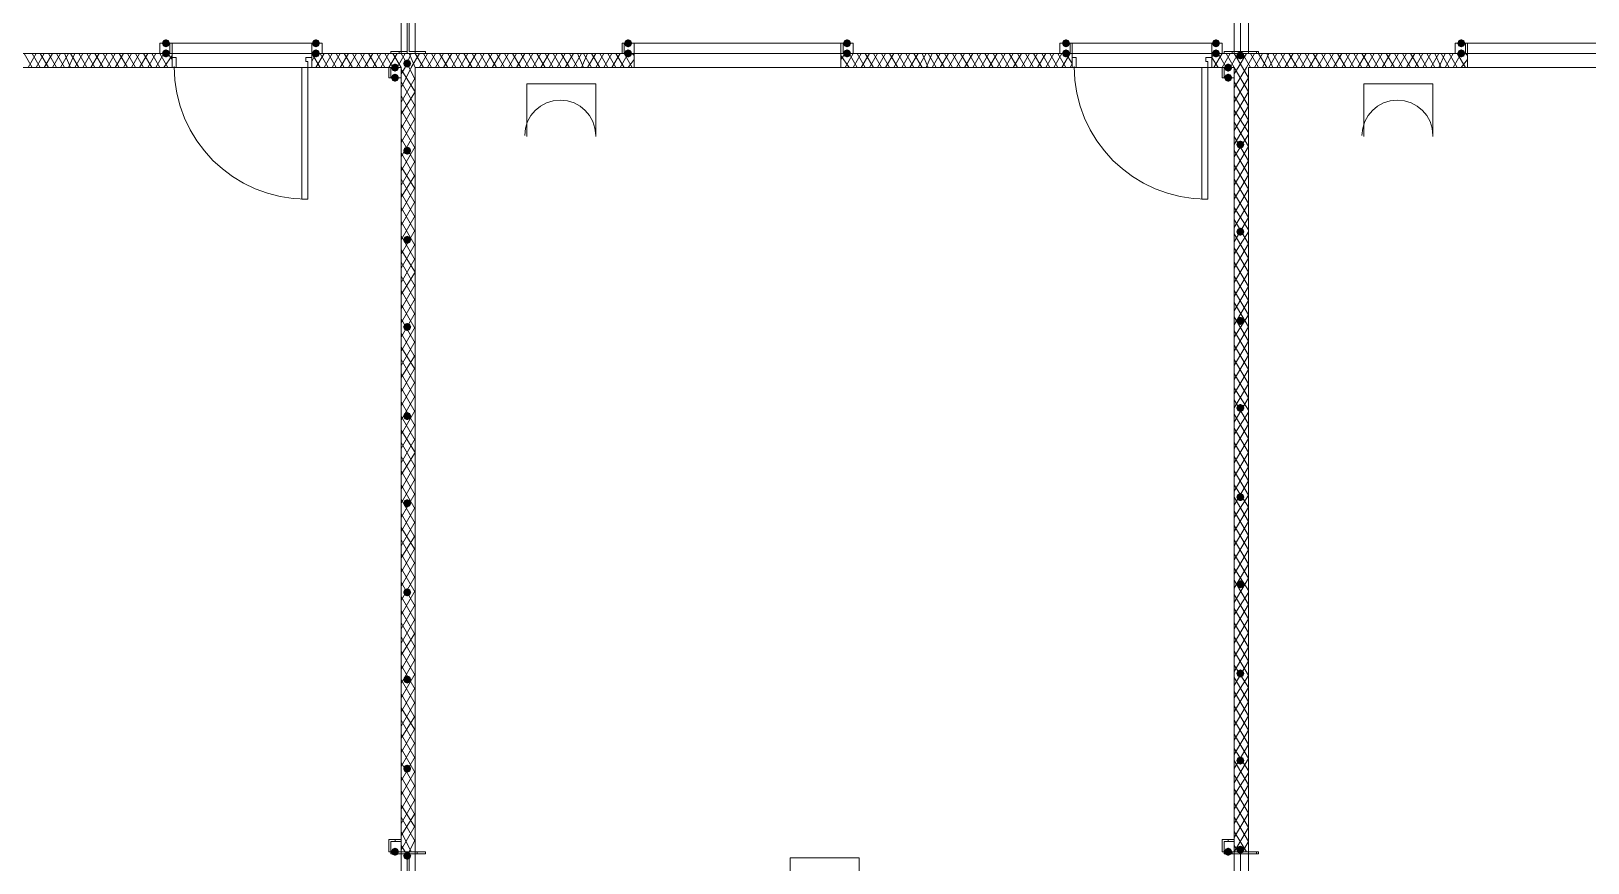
# Model space of a CAD drawing. Header units: millimetres. Extents: x 0 to 420, y 0 to 297.
# Drawn here: x 122.91 to 155.42, y 123.42 to 140.8 of the extents above; entities that cross this region are included whole.
import ezdxf

# ---------------------------------------------------------------- set-up
doc = ezdxf.new("R2010")
doc.units = ezdxf.units.MM

msp = doc.modelspace()

# ---------------------------------------------------------------- hatches: boundary and pattern name
for points in [[(125.814667, 140.546667), (125.789796, 140.486871), (125.73, 140.462), (125.670204, 140.486871), (125.645333, 140.546667), (125.670204, 140.606462), (125.73, 140.631333), (125.789796, 140.606463)], [(128.947333, 140.546667), (128.922463, 140.486871), (128.862667, 140.462), (128.802871, 140.486871), (128.778, 140.546667), (128.802871, 140.606462), (128.862667, 140.631333), (128.922462, 140.606463)], [(135.466667, 140.546667), (135.441796, 140.486871), (135.382, 140.462), (135.322204, 140.486871), (135.297333, 140.546667), (135.322204, 140.606462), (135.382, 140.631333), (135.441796, 140.606463)], [(140.038667, 140.546667), (140.013796, 140.486871), (139.954, 140.462), (139.894204, 140.486871), (139.869333, 140.546667), (139.894204, 140.606462), (139.954, 140.631333), (140.013796, 140.606463)], [(144.610667, 140.546667), (144.585796, 140.486871), (144.526, 140.462), (144.466204, 140.486871), (144.441333, 140.546667), (144.466204, 140.606462), (144.526, 140.631333), (144.585796, 140.606463)], [(147.743333, 140.546667), (147.718462, 140.486871), (147.658667, 140.462), (147.598871, 140.486871), (147.574, 140.546667), (147.598871, 140.606462), (147.658667, 140.631333), (147.718462, 140.606463)], [(152.865667, 140.546667), (152.840796, 140.486871), (152.781, 140.462), (152.721204, 140.486871), (152.696333, 140.546667), (152.721204, 140.606462), (152.781, 140.631333), (152.840796, 140.606463)], [(125.814667, 140.335), (125.789796, 140.275204), (125.73, 140.250333), (125.670204, 140.275204), (125.645333, 140.335), (125.670204, 140.394796), (125.73, 140.419667), (125.789796, 140.394796)], [(128.947333, 140.335), (128.922463, 140.275204), (128.862667, 140.250333), (128.802871, 140.275204), (128.778, 140.335), (128.802871, 140.394796), (128.862667, 140.419667), (128.922462, 140.394796)], [(130.598333, 140.038667), (130.573463, 139.978871), (130.513667, 139.954), (130.453871, 139.978871), (130.429, 140.038667), (130.453871, 140.098462), (130.513667, 140.123333), (130.573462, 140.098463)], [(130.852333, 140.123333), (130.827463, 140.063538), (130.767667, 140.038667), (130.707871, 140.063538), (130.683, 140.123333), (130.707871, 140.183129), (130.767667, 140.208), (130.827462, 140.183129)], [(135.466667, 140.335), (135.441796, 140.275204), (135.382, 140.250333), (135.322204, 140.275204), (135.297333, 140.335), (135.322204, 140.394796), (135.382, 140.419667), (135.441796, 140.394796)], [(140.038667, 140.335), (140.013796, 140.275204), (139.954, 140.250333), (139.894204, 140.275204), (139.869333, 140.335), (139.894204, 140.394796), (139.954, 140.419667), (140.013796, 140.394796)], [(144.610667, 140.335), (144.585796, 140.275204), (144.526, 140.250333), (144.466204, 140.275204), (144.441333, 140.335), (144.466204, 140.394796), (144.526, 140.419667), (144.585796, 140.394796)], [(147.743333, 140.335), (147.718462, 140.275204), (147.658667, 140.250333), (147.598871, 140.275204), (147.574, 140.335), (147.598871, 140.394796), (147.658667, 140.419667), (147.718462, 140.394796)], [(147.997333, 140.038667), (147.972463, 139.978871), (147.912667, 139.954), (147.852871, 139.978871), (147.828, 140.038667), (147.852871, 140.098462), (147.912667, 140.123333), (147.972462, 140.098463)], [(148.251333, 140.292667), (148.226462, 140.232871), (148.166667, 140.208), (148.106871, 140.232871), (148.082, 140.292667), (148.106871, 140.352462), (148.166667, 140.377333), (148.226462, 140.352463)], [(152.865667, 140.335), (152.840796, 140.275204), (152.781, 140.250333), (152.721204, 140.275204), (152.696333, 140.335), (152.721204, 140.394796), (152.781, 140.419667), (152.840796, 140.394796)], [(130.598333, 139.827), (130.573463, 139.767204), (130.513667, 139.742333), (130.453871, 139.767204), (130.429, 139.827), (130.453871, 139.886796), (130.513667, 139.911667), (130.573462, 139.886796)], [(147.997333, 139.827), (147.972463, 139.767204), (147.912667, 139.742333), (147.852871, 139.767204), (147.828, 139.827), (147.852871, 139.886796), (147.912667, 139.911667), (147.972462, 139.886796)], [(148.251333, 138.43), (148.226462, 138.370204), (148.166667, 138.345333), (148.106871, 138.370204), (148.082, 138.43), (148.106871, 138.489796), (148.166667, 138.514667), (148.226462, 138.489796)], [(130.852333, 138.303), (130.827463, 138.243204), (130.767667, 138.218333), (130.707871, 138.243204), (130.683, 138.303), (130.707871, 138.362796), (130.767667, 138.387667), (130.827462, 138.362796)], [(148.251333, 136.609667), (148.226462, 136.549871), (148.166667, 136.525), (148.106871, 136.549871), (148.082, 136.609667), (148.106871, 136.669462), (148.166667, 136.694333), (148.226462, 136.669463)], [(130.852333, 136.440333), (130.827463, 136.380537), (130.767667, 136.355667), (130.707871, 136.380537), (130.683, 136.440333), (130.707871, 136.500129), (130.767667, 136.525), (130.827462, 136.500129)], [(130.852333, 134.62), (130.827463, 134.560204), (130.767667, 134.535333), (130.707871, 134.560204), (130.683, 134.62), (130.707871, 134.679796), (130.767667, 134.704667), (130.827462, 134.679796)], [(148.251333, 134.747), (148.226462, 134.687204), (148.166667, 134.662333), (148.106871, 134.687204), (148.082, 134.747), (148.106871, 134.806796), (148.166667, 134.831667), (148.226462, 134.806796)], [(148.251333, 132.926667), (148.226462, 132.866871), (148.166667, 132.842), (148.106871, 132.866871), (148.082, 132.926667), (148.106871, 132.986462), (148.166667, 133.011333), (148.226462, 132.986463)], [(130.852333, 132.757333), (130.827463, 132.697537), (130.767667, 132.672667), (130.707871, 132.697537), (130.683, 132.757333), (130.707871, 132.817129), (130.767667, 132.842), (130.827462, 132.817129)], [(130.852333, 130.937), (130.827463, 130.877204), (130.767667, 130.852333), (130.707871, 130.877204), (130.683, 130.937), (130.707871, 130.996796), (130.767667, 131.021667), (130.827462, 130.996796)], [(148.251333, 131.064), (148.226462, 131.004204), (148.166667, 130.979333), (148.106871, 131.004204), (148.082, 131.064), (148.106871, 131.123796), (148.166667, 131.148667), (148.226462, 131.123796)], [(130.852333, 129.074333), (130.827463, 129.014537), (130.767667, 128.989667), (130.707871, 129.014537), (130.683, 129.074333), (130.707871, 129.134129), (130.767667, 129.159), (130.827462, 129.134129)], [(148.251333, 129.243667), (148.226462, 129.183871), (148.166667, 129.159), (148.106871, 129.183871), (148.082, 129.243667), (148.106871, 129.303462), (148.166667, 129.328333), (148.226462, 129.303463)], [(148.251333, 127.381), (148.226462, 127.321204), (148.166667, 127.296333), (148.106871, 127.321204), (148.082, 127.381), (148.106871, 127.440796), (148.166667, 127.465667), (148.226462, 127.440796)], [(130.852333, 127.254), (130.827463, 127.194204), (130.767667, 127.169333), (130.707871, 127.194204), (130.683, 127.254), (130.707871, 127.313796), (130.767667, 127.338667), (130.827462, 127.313796)], [(148.251333, 125.560667), (148.226462, 125.500871), (148.166667, 125.476), (148.106871, 125.500871), (148.082, 125.560667), (148.106871, 125.620462), (148.166667, 125.645333), (148.226462, 125.620463)], [(130.852333, 125.391333), (130.827463, 125.331537), (130.767667, 125.306667), (130.707871, 125.331537), (130.683, 125.391333), (130.707871, 125.451129), (130.767667, 125.476), (130.827462, 125.451129)], [(130.598333, 123.655667), (130.573463, 123.595871), (130.513667, 123.571), (130.453871, 123.595871), (130.429, 123.655667), (130.453871, 123.715462), (130.513667, 123.740333), (130.573462, 123.715463)], [(130.852333, 123.571), (130.827463, 123.511204), (130.767667, 123.486333), (130.707871, 123.511204), (130.683, 123.571), (130.707871, 123.630796), (130.767667, 123.655667), (130.827462, 123.630796)], [(147.997333, 123.655667), (147.972463, 123.595871), (147.912667, 123.571), (147.852871, 123.595871), (147.828, 123.655667), (147.852871, 123.715462), (147.912667, 123.740333), (147.972462, 123.715463)], [(148.251333, 123.698), (148.226462, 123.638204), (148.166667, 123.613333), (148.106871, 123.638204), (148.082, 123.698), (148.106871, 123.757796), (148.166667, 123.782667), (148.226462, 123.757796)]]:
    msp.add_hatch(color=7).paths.add_polyline_path(points, flags=0)

# ---------------------------------------------------------------- linework, layer by layer
at = {"color": 7, "lineweight": 0}
for points in [[(114.046, 151.468667), (114.046, 140.335), (130.640667, 140.335), (130.640667, 151.468667)], [(130.937, 151.468667), (130.937, 140.335), (148.039667, 140.335), (148.039667, 151.468667)], [(165.438667, 140.335), (165.438667, 151.468667), (148.336, 151.468667), (148.336, 140.335)], [(131.148667, 141.054667), (130.429, 141.054667), (130.429, 141.012333), (130.767667, 141.012333), (130.767667, 140.377333), (130.429, 140.377333), (130.429, 140.335), (131.148667, 140.335), (131.148667, 140.377333), (130.81, 140.377333), (130.81, 141.012333), (131.148667, 141.012333)], [(148.547667, 141.054667), (147.828, 141.054667), (147.828, 141.012333), (148.166667, 141.012333), (148.166667, 140.377333), (147.828, 140.377333), (147.828, 140.335), (148.547667, 140.335), (148.547667, 140.377333), (148.166667, 140.377333), (148.166667, 141.012333), (148.547667, 141.012333)], [(125.603, 140.546667), (125.814667, 140.546667), (125.814667, 140.335), (125.603, 140.335), (125.603, 140.546667), (125.857, 140.546667), (125.857, 140.335), (125.603, 140.335)], [(135.255, 140.546667), (135.509, 140.546667), (135.509, 140.335), (135.255, 140.335)], [(135.297333, 140.546667), (135.297333, 140.335), (135.509, 140.335), (135.509, 140.546667)], [(139.827, 140.546667), (140.081, 140.546667), (140.081, 140.335), (139.827, 140.335)], [(139.869333, 140.546667), (139.869333, 140.335), (140.081, 140.335), (140.081, 140.546667)], [(144.399, 140.546667), (144.610667, 140.546667), (144.610667, 140.335), (144.399, 140.335), (144.399, 140.546667), (144.653, 140.546667), (144.653, 140.335), (144.399, 140.335)], [(152.654, 140.546667), (152.865667, 140.546667), (152.865667, 140.335), (152.654, 140.335), (152.654, 140.546667), (152.908, 140.546667), (152.908, 140.335), (152.654, 140.335)], [(125.941667, 140.250333), (125.941667, 140.165667), (125.941667, 140.038667), (125.857, 140.038667), (125.857, 140.250333)], [(125.857, 140.038667), (125.857, 140.250333)], [(128.778, 140.250333), (128.778, 140.038667), (128.693333, 140.038667), (128.693333, 140.165667), (128.651, 140.165667), (128.651, 140.250333)], [(128.778, 140.038667), (128.778, 140.250333)], [(144.737667, 140.250333), (144.737667, 140.165667), (144.737667, 140.038667), (144.653, 140.038667), (144.653, 140.250333)], [(144.653, 140.038667), (144.653, 140.250333)], [(147.574, 140.250333), (147.574, 140.038667), (147.489333, 140.038667), (147.489333, 140.165667), (147.447, 140.165667), (147.447, 140.250333)], [(147.574, 140.038667), (147.574, 140.250333)], [(101.430667, 111.633), (117.940667, 111.633), (117.940667, 105.537), (130.640667, 105.537), (130.640667, 140.038667), (101.430667, 140.038667), (101.430667, 123.655667)], [(128.693333, 137.287), (128.693333, 140.038667), (128.566333, 140.038667), (128.566333, 137.287)], [(130.640667, 140.038667), (130.429, 140.038667), (130.429, 139.827), (130.640667, 139.827), (130.640667, 140.038667), (130.386667, 140.038667), (130.386667, 139.827), (130.640667, 139.827)], [(148.039667, 105.537), (148.039667, 140.038667), (144.314333, 140.038667), (131.148667, 140.038667), (130.937, 140.038667), (130.937, 105.537)], [(147.489333, 137.287), (147.489333, 140.038667), (147.362333, 140.038667), (147.362333, 137.287)], [(148.039667, 140.038667), (147.828, 140.038667), (147.828, 139.827), (148.039667, 139.827), (148.039667, 140.038667), (147.785667, 140.038667), (147.785667, 139.827), (148.039667, 139.827)], [(148.547667, 140.038667), (148.336, 140.038667), (148.336, 105.537), (165.438667, 105.537), (165.438667, 140.038667), (161.713333, 140.038667)], [(130.640667, 123.909667), (130.386667, 123.909667), (130.386667, 123.655667), (130.640667, 123.655667)], [(130.640667, 123.867333), (130.640667, 123.655667), (130.429, 123.655667), (130.429, 123.867333)], [(148.039667, 123.909667), (147.785667, 123.909667), (147.785667, 123.655667), (148.039667, 123.655667)], [(148.039667, 123.867333), (148.039667, 123.655667), (147.828, 123.655667), (147.828, 123.867333)], [(131.148667, 122.936), (130.429, 122.936), (130.429, 122.978333), (130.767667, 122.978333), (130.767667, 123.613333), (130.429, 123.613333), (130.429, 123.655667), (131.148667, 123.655667), (131.148667, 123.613333), (130.81, 123.613333), (130.81, 122.978333), (131.148667, 122.978333)], [(148.547667, 122.936), (147.828, 122.936), (147.828, 122.978333), (148.166667, 122.978333), (148.166667, 123.613333), (147.828, 123.613333), (147.828, 123.655667), (148.547667, 123.655667), (148.547667, 123.613333), (148.166667, 123.613333), (148.166667, 122.978333), (148.547667, 122.978333)]]:
    msp.add_lwpolyline(points, close=True, dxfattribs=at)
for points in [[(130.767667, 141.054667), (130.767667, 140.335)], [(148.166667, 141.054667), (148.166667, 140.335)], [(127.296333, 140.546667), (125.857, 140.546667), (125.857, 140.462)], [(125.857, 140.462), (125.857, 140.335), (127.296333, 140.335)], [(127.296333, 140.546667), (128.778, 140.546667), (128.989667, 140.546667), (128.989667, 140.335), (128.778, 140.335), (128.778, 140.546667), (128.989667, 140.546667), (128.989667, 140.335), (128.778, 140.335), (128.778, 140.546667), (128.778, 140.462)], [(127.296333, 140.335), (128.778, 140.335), (128.778, 140.462)], [(137.668, 140.546667), (135.509, 140.546667), (135.509, 140.462)], [(135.509, 140.462), (135.509, 140.335), (137.668, 140.335)], [(139.827, 140.462), (139.827, 140.546667), (137.668, 140.546667)], [(137.668, 140.335), (139.827, 140.335), (139.827, 140.462)], [(146.092333, 140.546667), (144.653, 140.546667), (144.653, 140.462)], [(144.653, 140.462), (144.653, 140.335), (146.092333, 140.335)], [(146.092333, 140.546667), (147.574, 140.546667), (147.785667, 140.546667), (147.785667, 140.335), (147.574, 140.335), (147.574, 140.546667), (147.785667, 140.546667), (147.785667, 140.335), (147.574, 140.335), (147.574, 140.546667), (147.574, 140.462)], [(146.092333, 140.335), (147.574, 140.335), (147.574, 140.462)], [(155.067, 140.546667), (152.908, 140.546667), (152.908, 140.462)], [(152.908, 140.462), (152.908, 140.335), (155.067, 140.335)], [(157.226, 140.462), (157.226, 140.546667), (155.067, 140.546667)], [(155.067, 140.335), (157.226, 140.335), (157.226, 140.462)], [(125.857, 140.335), (121.031, 140.335)], [(122.936, 140.038667), (122.766667, 140.335)], [(122.851333, 140.038667), (123.020667, 140.335)], [(123.105333, 140.038667), (122.936, 140.335)], [(123.020667, 140.038667), (123.19, 140.335)], [(123.274667, 140.038667), (123.105333, 140.335)], [(123.19, 140.038667), (123.359333, 140.335)], [(123.444, 140.038667), (123.274667, 140.335)], [(123.359333, 140.038667), (123.528667, 140.335)], [(123.613333, 140.038667), (123.444, 140.335)], [(123.528667, 140.038667), (123.698, 140.335)], [(123.740333, 140.038667), (123.613333, 140.335)], [(123.698, 140.038667), (123.825, 140.335)], [(123.909667, 140.038667), (123.740333, 140.335)], [(123.825, 140.038667), (123.994333, 140.335)], [(124.079, 140.038667), (123.909667, 140.335)], [(123.994333, 140.038667), (124.163667, 140.335)], [(124.248333, 140.038667), (124.079, 140.335)], [(124.163667, 140.038667), (124.333, 140.335)], [(124.417667, 140.038667), (124.248333, 140.335)], [(124.333, 140.038667), (124.502333, 140.335)], [(124.587, 140.038667), (124.417667, 140.335)], [(124.502333, 140.038667), (124.671667, 140.335)], [(124.756333, 140.038667), (124.587, 140.335)], [(124.671667, 140.038667), (124.841, 140.335)], [(124.925667, 140.038667), (124.756333, 140.335)], [(124.841, 140.038667), (125.010333, 140.335)], [(125.095, 140.038667), (124.925667, 140.335)], [(125.010333, 140.038667), (125.179667, 140.335)], [(125.264333, 140.038667), (125.095, 140.335)], [(125.179667, 140.038667), (125.349, 140.335)], [(125.433667, 140.038667), (125.264333, 140.335)], [(125.349, 140.038667), (125.518333, 140.335)], [(125.603, 140.038667), (125.433667, 140.335)], [(125.518333, 140.038667), (125.687667, 140.335)], [(125.772333, 140.038667), (125.603, 140.335)], [(125.687667, 140.038667), (125.857, 140.292667)], [(125.857, 140.208), (125.772333, 140.335)], [(125.857, 140.335), (125.857, 140.250333), (125.857, 140.038667)], [(125.857, 140.335), (125.857, 140.250333)], [(128.778, 140.165667), (128.862667, 140.335)], [(128.947333, 140.038667), (128.778, 140.335)], [(128.778, 140.335), (128.778, 140.250333), (128.778, 140.038667)], [(128.778, 140.335), (128.778, 140.250333)], [(135.509, 140.335), (128.778, 140.335)], [(128.862667, 140.038667), (129.032, 140.335)], [(129.116667, 140.038667), (128.947333, 140.335)], [(129.032, 140.038667), (129.201333, 140.335)], [(129.286, 140.038667), (129.116667, 140.335)], [(129.201333, 140.038667), (129.370667, 140.335)], [(129.455333, 140.038667), (129.286, 140.335)], [(129.370667, 140.038667), (129.54, 140.335)], [(129.624667, 140.038667), (129.455333, 140.335)], [(129.54, 140.038667), (129.709333, 140.335)], [(129.794, 140.038667), (129.624667, 140.335)], [(129.709333, 140.038667), (129.878667, 140.335)], [(129.963333, 140.038667), (129.794, 140.335)], [(129.878667, 140.038667), (130.048, 140.335)], [(130.132667, 140.038667), (129.963333, 140.335)], [(130.048, 140.038667), (130.217333, 140.335)], [(130.302, 140.038667), (130.132667, 140.335)], [(130.217333, 140.038667), (130.386667, 140.335)], [(130.471333, 140.038667), (130.302, 140.335)], [(130.386667, 140.038667), (130.556, 140.335)], [(130.429, 140.377333), (130.429, 140.335)], [(130.640667, 140.038667), (130.471333, 140.335)], [(130.556, 140.038667), (130.725333, 140.335)], [(130.598333, 140.377333), (130.598333, 140.335)], [(130.81, 140.038667), (130.640667, 140.335)], [(130.725333, 140.038667), (130.852333, 140.335)], [(130.937, 140.038667), (130.81, 140.335)], [(130.852333, 140.038667), (131.021667, 140.335)], [(130.937, 140.377333), (130.937, 140.335)], [(131.106333, 140.038667), (130.937, 140.335)], [(131.021667, 140.038667), (131.191, 140.335)], [(131.275667, 140.038667), (131.106333, 140.335)], [(131.148667, 140.377333), (131.148667, 140.335)], [(131.191, 140.038667), (131.360333, 140.335)], [(131.445, 140.038667), (131.275667, 140.335)], [(131.360333, 140.038667), (131.529667, 140.335)], [(131.614333, 140.038667), (131.445, 140.335)], [(131.529667, 140.038667), (131.699, 140.335)], [(131.783667, 140.038667), (131.614333, 140.335)], [(131.699, 140.038667), (131.868333, 140.335)], [(131.953, 140.038667), (131.783667, 140.335)], [(131.868333, 140.038667), (132.037667, 140.335)], [(132.122333, 140.038667), (131.953, 140.335)], [(132.037667, 140.038667), (132.207, 140.335)], [(132.291667, 140.038667), (132.122333, 140.335)], [(132.207, 140.038667), (132.376333, 140.335)], [(132.461, 140.038667), (132.291667, 140.335)], [(132.376333, 140.038667), (132.545667, 140.335)], [(132.630333, 140.038667), (132.461, 140.335)], [(132.545667, 140.038667), (132.715, 140.335)], [(132.799667, 140.038667), (132.630333, 140.335)], [(132.715, 140.038667), (132.884333, 140.335)], [(132.969, 140.038667), (132.799667, 140.335)], [(132.884333, 140.038667), (133.053667, 140.335)], [(133.138333, 140.038667), (132.969, 140.335)], [(133.053667, 140.038667), (133.223, 140.335)], [(133.307667, 140.038667), (133.138333, 140.335)], [(133.223, 140.038667), (133.392333, 140.335)], [(133.477, 140.038667), (133.307667, 140.335)], [(133.392333, 140.038667), (133.561667, 140.335)], [(133.646333, 140.038667), (133.477, 140.335)], [(133.561667, 140.038667), (133.731, 140.335)], [(133.815667, 140.038667), (133.646333, 140.335)], [(133.731, 140.038667), (133.900333, 140.335)], [(133.985, 140.038667), (133.815667, 140.335)], [(133.900333, 140.038667), (134.069667, 140.335)], [(134.154333, 140.038667), (133.985, 140.335)], [(134.069667, 140.038667), (134.239, 140.335)], [(134.323667, 140.038667), (134.154333, 140.335)], [(134.239, 140.038667), (134.408333, 140.335)], [(134.450667, 140.038667), (134.323667, 140.335)], [(134.408333, 140.038667), (134.535333, 140.335)], [(134.62, 140.038667), (134.450667, 140.335)], [(134.535333, 140.038667), (134.704667, 140.335)], [(134.789333, 140.038667), (134.62, 140.335)], [(134.704667, 140.038667), (134.874, 140.335)], [(134.958667, 140.038667), (134.789333, 140.335)], [(134.874, 140.038667), (135.043333, 140.335)], [(135.128, 140.038667), (134.958667, 140.335)], [(135.043333, 140.038667), (135.212667, 140.335)], [(135.297333, 140.038667), (135.128, 140.335)], [(135.212667, 140.038667), (135.382, 140.335)], [(135.466667, 140.038667), (135.297333, 140.335)], [(135.382, 140.038667), (135.509, 140.208)], [(135.509, 140.292667), (135.466667, 140.335)], [(135.509, 140.335), (135.509, 140.038667)], [(135.509, 140.335), (135.509, 140.038667)], [(139.827, 140.208), (139.911667, 140.335)], [(139.827, 140.335), (139.827, 140.038667)], [(139.827, 140.335), (139.827, 140.038667)], [(144.653, 140.335), (139.827, 140.335)], [(139.996333, 140.038667), (139.827, 140.292667)], [(139.911667, 140.038667), (140.081, 140.335)], [(140.165667, 140.038667), (139.996333, 140.335)], [(140.081, 140.038667), (140.250333, 140.335)], [(140.335, 140.038667), (140.165667, 140.335)], [(140.250333, 140.038667), (140.419667, 140.335)], [(140.504333, 140.038667), (140.335, 140.335)], [(140.419667, 140.038667), (140.589, 140.335)], [(140.673667, 140.038667), (140.504333, 140.335)], [(140.589, 140.038667), (140.758333, 140.335)], [(140.843, 140.038667), (140.673667, 140.335)], [(140.758333, 140.038667), (140.927667, 140.335)], [(141.012333, 140.038667), (140.843, 140.335)], [(140.927667, 140.038667), (141.097, 140.335)], [(141.181667, 140.038667), (141.012333, 140.335)], [(141.097, 140.038667), (141.266333, 140.335)], [(141.351, 140.038667), (141.181667, 140.335)], [(141.266333, 140.038667), (141.435667, 140.335)], [(141.520333, 140.038667), (141.351, 140.335)], [(141.435667, 140.038667), (141.605, 140.335)], [(141.647333, 140.038667), (141.520333, 140.335)], [(141.605, 140.038667), (141.732, 140.335)], [(141.816667, 140.038667), (141.647333, 140.335)], [(141.732, 140.038667), (141.901333, 140.335)], [(141.986, 140.038667), (141.816667, 140.335)], [(141.901333, 140.038667), (142.070667, 140.335)], [(142.155333, 140.038667), (141.986, 140.335)], [(142.070667, 140.038667), (142.24, 140.335)], [(142.324667, 140.038667), (142.155333, 140.335)], [(142.24, 140.038667), (142.409333, 140.335)], [(142.494, 140.038667), (142.324667, 140.335)], [(142.409333, 140.038667), (142.578667, 140.335)], [(142.663333, 140.038667), (142.494, 140.335)], [(142.578667, 140.038667), (142.748, 140.335)], [(142.832667, 140.038667), (142.663333, 140.335)], [(142.748, 140.038667), (142.917333, 140.335)], [(143.002, 140.038667), (142.832667, 140.335)], [(142.917333, 140.038667), (143.086667, 140.335)], [(143.171333, 140.038667), (143.002, 140.335)], [(143.086667, 140.038667), (143.256, 140.335)], [(143.340667, 140.038667), (143.171333, 140.335)], [(143.256, 140.038667), (143.425333, 140.335)], [(143.51, 140.038667), (143.340667, 140.335)], [(143.425333, 140.038667), (143.594667, 140.335)], [(143.679333, 140.038667), (143.51, 140.335)], [(143.594667, 140.038667), (143.764, 140.335)], [(143.848667, 140.038667), (143.679333, 140.335)], [(143.764, 140.038667), (143.933333, 140.335)], [(144.018, 140.038667), (143.848667, 140.335)], [(143.933333, 140.038667), (144.102667, 140.335)], [(144.187333, 140.038667), (144.018, 140.335)], [(144.102667, 140.038667), (144.272, 140.335)], [(144.356667, 140.038667), (144.187333, 140.335)], [(144.272, 140.038667), (144.441333, 140.335)], [(144.526, 140.038667), (144.356667, 140.335)], [(144.441333, 140.038667), (144.610667, 140.335)], [(144.653, 140.123333), (144.526, 140.335)], [(144.610667, 140.038667), (144.653, 140.123333)], [(144.653, 140.335), (144.653, 140.250333), (144.653, 140.038667)], [(144.653, 140.335), (144.653, 140.250333)], [(147.574, 140.250333), (147.616333, 140.335)], [(147.574, 140.335), (147.574, 140.250333), (147.574, 140.038667)], [(147.574, 140.335), (147.574, 140.250333)], [(152.908, 140.335), (147.574, 140.335)], [(147.701, 140.038667), (147.574, 140.250333)], [(147.616333, 140.038667), (147.785667, 140.335)], [(147.870333, 140.038667), (147.701, 140.335)], [(147.785667, 140.038667), (147.955, 140.335)], [(147.828, 140.377333), (147.828, 140.335)], [(148.039667, 140.038667), (147.870333, 140.335)], [(147.955, 140.038667), (148.124333, 140.335)], [(147.997333, 140.377333), (147.997333, 140.335)], [(148.209, 140.038667), (148.039667, 140.335)], [(148.124333, 140.038667), (148.293667, 140.335)], [(148.378333, 140.038667), (148.209, 140.335)], [(148.293667, 140.038667), (148.463, 140.335)], [(148.336, 140.377333), (148.336, 140.335)], [(148.547667, 140.038667), (148.378333, 140.335)], [(148.463, 140.038667), (148.632333, 140.335)], [(148.505333, 140.377333), (148.505333, 140.335)], [(148.717, 140.038667), (148.547667, 140.335)], [(148.632333, 140.038667), (148.759333, 140.335)], [(148.844, 140.038667), (148.717, 140.335)], [(148.759333, 140.038667), (148.928667, 140.335)], [(149.013333, 140.038667), (148.844, 140.335)], [(148.928667, 140.038667), (149.098, 140.335)], [(149.182667, 140.038667), (149.013333, 140.335)], [(149.098, 140.038667), (149.267333, 140.335)], [(149.352, 140.038667), (149.182667, 140.335)], [(149.267333, 140.038667), (149.436667, 140.335)], [(149.521333, 140.038667), (149.352, 140.335)], [(149.436667, 140.038667), (149.606, 140.335)], [(149.690667, 140.038667), (149.521333, 140.335)], [(149.606, 140.038667), (149.775333, 140.335)], [(149.86, 140.038667), (149.690667, 140.335)], [(149.775333, 140.038667), (149.944667, 140.335)], [(150.029333, 140.038667), (149.86, 140.335)], [(149.944667, 140.038667), (150.114, 140.335)], [(150.198667, 140.038667), (150.029333, 140.335)], [(150.114, 140.038667), (150.283333, 140.335)], [(150.368, 140.038667), (150.198667, 140.335)], [(150.283333, 140.038667), (150.452667, 140.335)], [(150.537333, 140.038667), (150.368, 140.335)], [(150.452667, 140.038667), (150.622, 140.335)], [(150.706667, 140.038667), (150.537333, 140.335)], [(150.622, 140.038667), (150.791333, 140.335)], [(150.876, 140.038667), (150.706667, 140.335)], [(150.791333, 140.038667), (150.960667, 140.335)], [(151.045333, 140.038667), (150.876, 140.335)], [(150.960667, 140.038667), (151.13, 140.335)], [(151.214667, 140.038667), (151.045333, 140.335)], [(151.13, 140.038667), (151.299333, 140.335)], [(151.384, 140.038667), (151.214667, 140.335)], [(151.299333, 140.038667), (151.468667, 140.335)], [(151.553333, 140.038667), (151.384, 140.335)], [(151.468667, 140.038667), (151.638, 140.335)], [(151.722667, 140.038667), (151.553333, 140.335)], [(151.638, 140.038667), (151.807333, 140.335)], [(151.892, 140.038667), (151.722667, 140.335)], [(151.807333, 140.038667), (151.976667, 140.335)], [(152.061333, 140.038667), (151.892, 140.335)], [(151.976667, 140.038667), (152.146, 140.335)], [(152.230667, 140.038667), (152.061333, 140.335)], [(152.146, 140.038667), (152.315333, 140.335)], [(152.357667, 140.038667), (152.230667, 140.335)], [(152.315333, 140.038667), (152.442333, 140.335)], [(152.527, 140.038667), (152.357667, 140.335)], [(152.442333, 140.038667), (152.611667, 140.335)], [(152.696333, 140.038667), (152.527, 140.335)], [(152.611667, 140.038667), (152.781, 140.335)], [(152.865667, 140.038667), (152.696333, 140.335)], [(152.781, 140.038667), (152.908, 140.208)], [(152.908, 140.292667), (152.865667, 140.335)], [(152.908, 140.335), (152.908, 140.038667)], [(152.908, 140.335), (152.908, 140.038667)], [(121.031, 140.038667), (125.857, 140.038667)], [(125.899333, 140.059833), (125.913649, 139.776325), (125.955667, 139.501006), (126.023993, 139.235272), (126.117234, 138.980515), (126.233996, 138.73813), (126.372886, 138.509509), (126.532509, 138.296048), (126.711472, 138.099139), (126.908381, 137.920176), (127.121843, 137.760552), (127.350463, 137.621663), (127.592849, 137.504901), (127.847605, 137.41166), (128.11334, 137.343334), (128.388658, 137.301316), (128.672167, 137.287)], [(128.778, 140.038667), (128.778, 140.081)], [(128.778, 140.038667), (130.640667, 140.038667)], [(130.640667, 139.911667), (130.725333, 140.038667)], [(130.640667, 139.615333), (130.852333, 140.038667)], [(130.640667, 140.038667), (130.640667, 123.655667), (130.937, 123.655667)], [(130.937, 139.530667), (130.640667, 139.996333)], [(130.640667, 139.319), (130.937, 139.827)], [(130.937, 139.784667), (130.81, 140.038667)], [(130.937, 140.038667), (135.509, 140.038667)], [(130.937, 123.655667), (130.937, 140.038667)], [(139.827, 140.038667), (144.653, 140.038667)], [(144.695333, 140.059833), (144.709649, 139.776325), (144.751667, 139.501006), (144.819993, 139.235272), (144.913234, 138.980515), (145.029996, 138.73813), (145.168886, 138.509509), (145.328509, 138.296048), (145.507472, 138.099139), (145.704381, 137.920176), (145.917843, 137.760552), (146.146463, 137.621663), (146.388849, 137.504901), (146.643605, 137.41166), (146.90934, 137.343334), (147.184658, 137.301316), (147.468167, 137.287)], [(147.574, 140.038667), (148.039667, 140.038667)], [(148.039667, 139.911667), (148.124333, 140.038667)], [(148.039667, 139.615333), (148.293667, 140.038667)], [(148.336, 139.530667), (148.039667, 140.038667)], [(148.039667, 140.038667), (148.039667, 123.655667), (148.336, 123.655667), (148.336, 140.038667)], [(148.039667, 139.319), (148.336, 139.827)], [(148.336, 139.827), (148.209, 140.038667)], [(148.336, 140.038667), (152.908, 140.038667)], [(130.937, 139.234333), (130.640667, 139.742333)], [(130.640667, 139.065), (130.937, 139.530667)], [(148.336, 139.234333), (148.039667, 139.742333)], [(148.039667, 139.022667), (148.336, 139.530667)], [(130.937, 138.938), (130.640667, 139.446)], [(130.640667, 138.768667), (130.937, 139.276667)], [(130.937, 138.641667), (130.640667, 139.149667)], [(148.336, 138.938), (148.039667, 139.446)], [(148.039667, 138.726333), (148.336, 139.234333)], [(148.336, 138.684), (148.039667, 139.149667)], [(130.640667, 138.472333), (130.937, 138.980333)], [(130.937, 138.345333), (130.640667, 138.853333)], [(148.039667, 138.43), (148.336, 138.938)], [(148.336, 138.387667), (148.039667, 138.895667)], [(130.640667, 138.176), (130.937, 138.684)], [(130.937, 138.049), (130.640667, 138.557)], [(148.039667, 138.176), (148.336, 138.641667)], [(148.336, 138.091333), (148.039667, 138.599333)], [(130.640667, 137.879667), (130.937, 138.387667)], [(130.937, 137.752667), (130.640667, 138.260667)], [(148.039667, 137.879667), (148.336, 138.387667)], [(148.336, 137.795), (148.039667, 138.303)], [(130.640667, 137.583333), (130.937, 138.091333)], [(130.937, 137.498667), (130.640667, 137.964333)], [(148.039667, 137.583333), (148.336, 138.091333)], [(148.336, 137.498667), (148.039667, 138.006667)], [(130.640667, 137.329333), (130.937, 137.795)], [(130.937, 137.202333), (130.640667, 137.710333)], [(130.640667, 137.033), (130.937, 137.541)], [(148.039667, 137.287), (148.336, 137.795)], [(148.336, 137.202333), (148.039667, 137.710333)], [(130.937, 136.906), (130.640667, 137.414)], [(130.640667, 136.736667), (130.937, 137.244667)], [(148.039667, 136.990667), (148.336, 137.498667)], [(148.336, 136.906), (148.039667, 137.414)], [(148.039667, 136.694333), (148.336, 137.202333)], [(130.937, 136.609667), (130.640667, 137.117667)], [(130.640667, 136.440333), (130.937, 136.948333)], [(148.336, 136.652), (148.039667, 137.117667)], [(148.039667, 136.398), (148.336, 136.906)], [(130.937, 136.313333), (130.640667, 136.821333)], [(130.640667, 136.144), (130.937, 136.652)], [(148.336, 136.355667), (148.039667, 136.863667)], [(148.039667, 136.144), (148.336, 136.609667)], [(148.336, 136.059333), (148.039667, 136.567333)], [(130.937, 136.017), (130.640667, 136.525)], [(130.640667, 135.847667), (130.937, 136.355667)], [(130.937, 135.763), (130.640667, 136.228667)], [(148.039667, 135.847667), (148.336, 136.355667)], [(148.336, 135.763), (148.039667, 136.271)], [(130.640667, 135.551333), (130.937, 136.059333)], [(130.937, 135.466667), (130.640667, 135.974667)], [(148.039667, 135.551333), (148.336, 136.059333)], [(148.336, 135.466667), (148.039667, 135.974667)], [(130.640667, 135.297333), (130.937, 135.763)], [(130.937, 135.170333), (130.640667, 135.678333)], [(148.039667, 135.255), (148.336, 135.763)], [(148.336, 135.170333), (148.039667, 135.678333)], [(130.640667, 135.001), (130.937, 135.509)], [(130.937, 134.874), (130.640667, 135.382)], [(148.039667, 134.958667), (148.336, 135.466667)], [(148.336, 134.874), (148.039667, 135.382)], [(130.640667, 134.704667), (130.937, 135.212667)], [(130.937, 134.577667), (130.640667, 135.085667)], [(130.640667, 134.408333), (130.937, 134.916333)], [(148.039667, 134.662333), (148.336, 135.170333)], [(148.336, 134.62), (148.039667, 135.128)], [(130.937, 134.281333), (130.640667, 134.789333)], [(130.640667, 134.112), (130.937, 134.62)], [(148.039667, 134.408333), (148.336, 134.874)], [(148.336, 134.323667), (148.039667, 134.831667)], [(148.039667, 134.112), (148.336, 134.62)], [(130.937, 133.985), (130.640667, 134.493)], [(130.640667, 133.815667), (130.937, 134.323667)], [(148.336, 134.027333), (148.039667, 134.535333)], [(148.039667, 133.815667), (148.336, 134.323667)], [(130.937, 133.731), (130.640667, 134.196667)], [(130.640667, 133.561667), (130.937, 134.027333)], [(130.937, 133.434667), (130.640667, 133.942667)], [(148.336, 133.731), (148.039667, 134.239)], [(148.039667, 133.519333), (148.336, 134.027333)], [(148.336, 133.434667), (148.039667, 133.942667)], [(130.640667, 133.265333), (130.937, 133.773333)], [(130.937, 133.138333), (130.640667, 133.646333)], [(148.039667, 133.223), (148.336, 133.731)], [(148.336, 133.138333), (148.039667, 133.646333)], [(130.640667, 132.969), (130.937, 133.477)], [(130.937, 132.842), (130.640667, 133.35)], [(148.039667, 132.926667), (148.336, 133.434667)], [(148.336, 132.884333), (148.039667, 133.35)], [(130.640667, 132.672667), (130.937, 133.180667)], [(130.937, 132.545667), (130.640667, 133.053667)], [(148.039667, 132.630333), (148.336, 133.138333)], [(148.336, 132.588), (148.039667, 133.096)], [(130.640667, 132.376333), (130.937, 132.884333)], [(130.937, 132.249333), (130.640667, 132.757333)], [(148.039667, 132.376333), (148.336, 132.842)], [(148.336, 132.291667), (148.039667, 132.799667)], [(130.640667, 132.08), (130.937, 132.588)], [(130.937, 131.995333), (130.640667, 132.461)], [(148.039667, 132.08), (148.336, 132.588)], [(148.336, 131.995333), (148.039667, 132.503333)], [(130.640667, 131.783667), (130.937, 132.291667)], [(130.937, 131.699), (130.640667, 132.207)], [(130.640667, 131.529667), (130.937, 131.995333)], [(148.039667, 131.783667), (148.336, 132.291667)], [(148.336, 131.699), (148.039667, 132.207)], [(148.039667, 131.487333), (148.336, 131.995333)], [(130.937, 131.402667), (130.640667, 131.910667)], [(130.640667, 131.233333), (130.937, 131.741333)], [(148.336, 131.402667), (148.039667, 131.910667)], [(148.039667, 131.191), (148.336, 131.699)], [(130.937, 131.106333), (130.640667, 131.614333)], [(130.640667, 130.937), (130.937, 131.445)], [(148.336, 131.106333), (148.039667, 131.614333)], [(148.039667, 130.894667), (148.336, 131.402667)], [(130.937, 130.81), (130.640667, 131.318)], [(130.640667, 130.640667), (130.937, 131.148667)], [(130.937, 130.513667), (130.640667, 131.021667)], [(148.336, 130.852333), (148.039667, 131.318)], [(148.039667, 130.640667), (148.336, 131.106333)], [(148.336, 130.556), (148.039667, 131.064)], [(130.640667, 130.344333), (130.937, 130.852333)], [(130.937, 130.217333), (130.640667, 130.725333)], [(148.039667, 130.344333), (148.336, 130.852333)], [(148.336, 130.259667), (148.039667, 130.767667)], [(130.640667, 130.048), (130.937, 130.556)], [(130.937, 129.963333), (130.640667, 130.429)], [(148.039667, 130.048), (148.336, 130.556)], [(148.336, 129.963333), (148.039667, 130.471333)], [(130.640667, 129.794), (130.937, 130.259667)], [(130.937, 129.667), (130.640667, 130.175)], [(148.039667, 129.751667), (148.336, 130.259667)], [(148.336, 129.667), (148.039667, 130.175)], [(130.640667, 129.497667), (130.937, 130.005667)], [(130.937, 129.370667), (130.640667, 129.878667)], [(148.039667, 129.455333), (148.336, 129.963333)], [(148.336, 129.370667), (148.039667, 129.878667)], [(130.640667, 129.201333), (130.937, 129.709333)], [(130.937, 129.074333), (130.640667, 129.582333)], [(130.640667, 128.905), (130.937, 129.413)], [(148.039667, 129.159), (148.336, 129.667)], [(148.336, 129.116667), (148.039667, 129.582333)], [(130.937, 128.778), (130.640667, 129.286)], [(130.640667, 128.608667), (130.937, 129.116667)], [(148.039667, 128.862667), (148.336, 129.370667)], [(148.336, 128.820333), (148.039667, 129.328333)], [(148.039667, 128.608667), (148.336, 129.074333)], [(130.937, 128.481667), (130.640667, 128.989667)], [(130.640667, 128.312333), (130.937, 128.820333)], [(148.336, 128.524), (148.039667, 129.032)], [(148.039667, 128.312333), (148.336, 128.820333)], [(130.937, 128.185333), (130.640667, 128.693333)], [(130.640667, 128.016), (130.937, 128.524)], [(130.937, 127.931333), (130.640667, 128.439333)], [(148.336, 128.227667), (148.039667, 128.735667)], [(148.039667, 128.016), (148.336, 128.524)], [(148.336, 127.931333), (148.039667, 128.439333)], [(130.640667, 127.762), (130.937, 128.227667)], [(130.937, 127.635), (130.640667, 128.143)], [(148.039667, 127.719667), (148.336, 128.227667)], [(148.336, 127.635), (148.039667, 128.143)], [(130.640667, 127.465667), (130.937, 127.973667)], [(130.937, 127.338667), (130.640667, 127.846667)], [(148.039667, 127.423333), (148.336, 127.931333)], [(148.336, 127.338667), (148.039667, 127.846667)], [(130.640667, 127.169333), (130.937, 127.677333)], [(130.937, 127.042333), (130.640667, 127.550333)], [(148.039667, 127.127), (148.336, 127.635)], [(148.336, 127.084667), (148.039667, 127.550333)], [(130.640667, 126.873), (130.937, 127.381)], [(130.937, 126.746), (130.640667, 127.254)], [(148.039667, 126.873), (148.336, 127.338667)], [(148.336, 126.788333), (148.039667, 127.296333)], [(130.640667, 126.576667), (130.937, 127.084667)], [(130.937, 126.449667), (130.640667, 126.957667)], [(130.640667, 126.280333), (130.937, 126.788333)], [(148.039667, 126.576667), (148.336, 127.084667)], [(148.336, 126.492), (148.039667, 127)], [(148.039667, 126.280333), (148.336, 126.788333)], [(130.937, 126.195667), (130.640667, 126.661333)], [(130.640667, 126.026333), (130.937, 126.492)], [(148.336, 126.195667), (148.039667, 126.703667)], [(148.039667, 125.984), (148.336, 126.492)], [(130.937, 125.899333), (130.640667, 126.407333)], [(130.640667, 125.73), (130.937, 126.238)], [(148.336, 125.899333), (148.039667, 126.407333)], [(148.039667, 125.687667), (148.336, 126.195667)], [(130.937, 125.603), (130.640667, 126.111)], [(130.640667, 125.433667), (130.937, 125.941667)], [(130.937, 125.306667), (130.640667, 125.814667)], [(148.336, 125.603), (148.039667, 126.111)], [(148.039667, 125.391333), (148.336, 125.899333)], [(148.336, 125.349), (148.039667, 125.814667)], [(130.640667, 125.137333), (130.937, 125.645333)], [(130.937, 125.010333), (130.640667, 125.518333)], [(148.039667, 125.095), (148.336, 125.603)], [(148.336, 125.052667), (148.039667, 125.560667)], [(130.640667, 124.841), (130.937, 125.349)], [(130.937, 124.714), (130.640667, 125.222)], [(148.039667, 124.841), (148.336, 125.306667)], [(148.336, 124.756333), (148.039667, 125.264333)], [(130.640667, 124.544667), (130.937, 125.052667)], [(130.937, 124.417667), (130.640667, 124.925667)], [(148.039667, 124.544667), (148.336, 125.052667)], [(148.336, 124.46), (148.039667, 124.968)], [(130.640667, 124.248333), (130.937, 124.756333)], [(130.937, 124.163667), (130.640667, 124.629333)], [(148.039667, 124.248333), (148.336, 124.756333)], [(148.336, 124.163667), (148.039667, 124.671667)], [(130.640667, 123.994333), (130.937, 124.46)], [(130.937, 123.867333), (130.640667, 124.375333)], [(130.640667, 123.698), (130.937, 124.206)], [(148.039667, 123.952), (148.336, 124.46)], [(148.336, 123.867333), (148.039667, 124.375333)], [(130.513667, 123.909667), (130.513667, 123.867333)], [(130.852333, 123.655667), (130.640667, 124.079)], [(130.81, 123.655667), (130.937, 123.909667)], [(147.912667, 123.909667), (147.912667, 123.867333)], [(148.039667, 123.655667), (148.336, 124.163667)], [(148.293667, 123.655667), (148.039667, 124.079)], [(148.209, 123.655667), (148.336, 123.867333)], [(130.429, 123.613333), (130.429, 123.655667)], [(130.725333, 123.655667), (130.640667, 123.782667)], [(130.640667, 123.613333), (130.640667, 123.655667)], [(130.81, 122.936), (130.81, 123.655667)], [(130.979333, 123.613333), (130.979333, 123.655667)], [(131.148667, 123.613333), (131.148667, 123.655667)], [(147.828, 123.613333), (147.828, 123.655667)], [(147.997333, 123.613333), (147.997333, 123.655667)], [(148.124333, 123.655667), (148.039667, 123.782667)], [(148.166667, 122.936), (148.166667, 123.655667)], [(148.336, 123.613333), (148.336, 123.655667)], [(148.505333, 123.613333), (148.505333, 123.655667)], [(138.768668, 123.528666), (140.208001, 123.528666)]]:
    msp.add_lwpolyline(points, dxfattribs=at)
at = {"color": 6, "lineweight": 0}
for points in [[(134.704667, 138.599333), (134.704667, 139.7), (133.265333, 139.7), (133.265333, 138.599333)], [(152.188333, 138.599333), (152.188333, 139.7), (150.749, 139.7), (150.749, 138.599333)], [(134.704667, 138.620712), (134.689576, 138.769982), (134.646383, 138.909009), (134.578066, 139.034815), (134.487603, 139.144423), (134.37797, 139.234855), (134.252146, 139.303136), (134.113108, 139.346288), (133.963833, 139.361333), (133.814559, 139.346288), (133.675521, 139.303136), (133.549697, 139.234855), (133.440064, 139.144423), (133.349601, 139.034815), (133.281284, 138.909009), (133.238091, 138.769982), (133.223, 138.620712)], [(152.188333, 138.620712), (152.173242, 138.769982), (152.13005, 138.909009), (152.061733, 139.034815), (151.971269, 139.144423), (151.861637, 139.234855), (151.735812, 139.303136), (151.596774, 139.346288), (151.4475, 139.361333), (151.298226, 139.346288), (151.159188, 139.303136), (151.033363, 139.234855), (150.923731, 139.144423), (150.833267, 139.034815), (150.76495, 138.909009), (150.721758, 138.769982), (150.706667, 138.620712)]]:
    msp.add_lwpolyline(points, dxfattribs=at)
at = {"color": 1, "lineweight": 0}
msp.add_lwpolyline([(140.208001, 122.047), (138.768668, 122.047), (138.768668, 123.528666), (140.208001, 123.528666)], close=True, dxfattribs=at)

doc.saveas('drawing.dxf')
